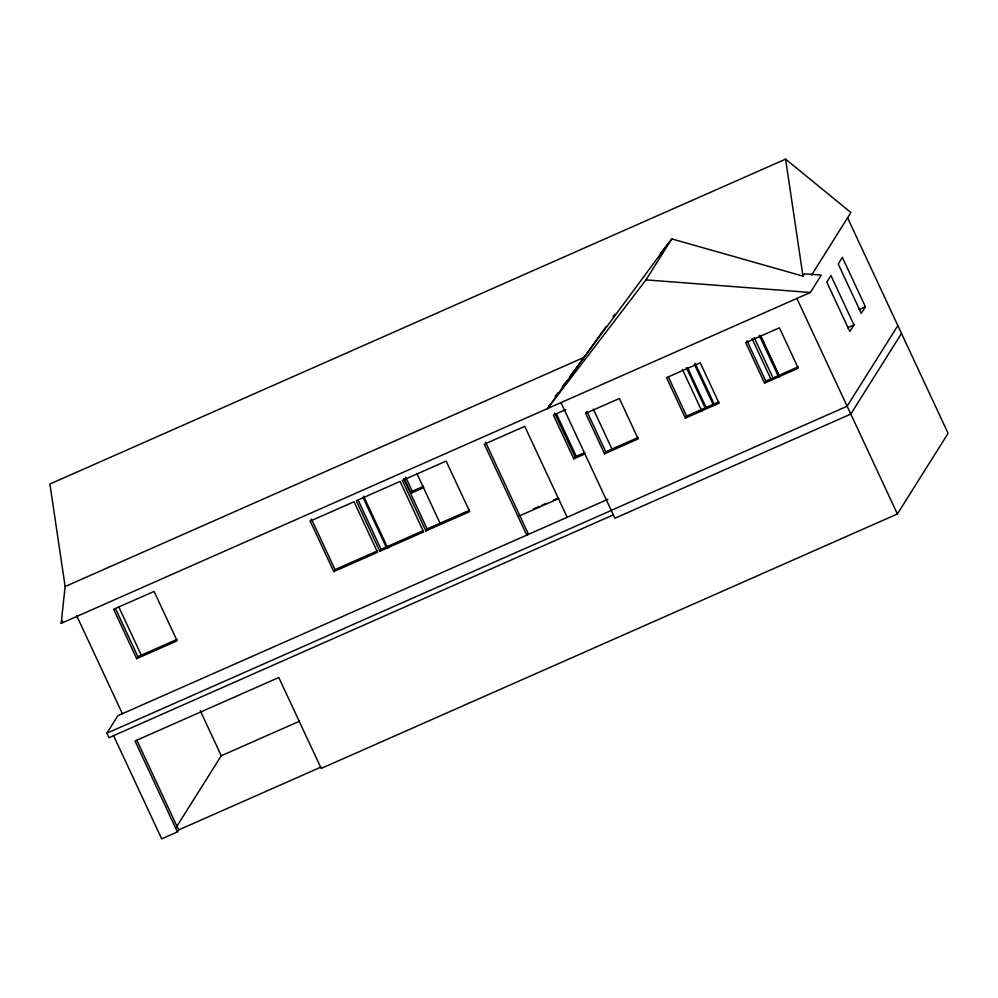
<?xml version="1.0" encoding="UTF-8"?>
<svg xmlns="http://www.w3.org/2000/svg" width="998" height="998" viewBox="0 0 998 998"><rect width="100%" height="100%" fill="white"/><g stroke="black" fill="none" stroke-linecap="round" stroke-linejoin="round"><path stroke-width="1.5" d="M569.609 376.907L671.766 238.884L802.978 276.122L804.438 273.801L821.292 275.086L810.351 292.489L61.177 623.338L65.132 586.537L49.9 484.03L785.588 159.131L850.907 212.537L811.599 275.036M61.177 623.338L62.699 620.918M136.664 658.668L177.108 640.803L154.066 591.415L113.635 609.267L136.664 658.668L137.911 656.684L176.958 639.444M613.358 514.856L108.969 737.697L106.873 733.206L117.889 715.691L607.957 499.262M310.228 521.093L311.476 519.11L335.041 569.633L333.794 571.617L310.228 521.093L354.041 501.745L377.593 552.268L333.794 571.617M176.322 827.217L221.269 755.76L299.637 721.155M113.535 735.588L161.701 838.869L177.419 831.92L178.667 829.937L321.019 767.075M404.477 479.14L411.051 493.262L412.299 491.278L423.539 486.313M379.839 551.27L423.639 531.934L400.086 481.41L356.286 500.759L379.839 551.27L381.086 549.287L423.476 530.574M425.897 530.936L469.696 511.587L446.143 461.076L402.331 480.425L425.897 530.936L427.144 528.952L469.534 510.228M671.766 238.884L645.993 279.877L547.528 408.569L550.572 403.716M585.664 413.384L586.911 411.401L605.761 451.807L604.514 453.791L585.664 413.384L619.359 398.501L638.209 438.92L604.514 453.791M565.854 409.567L553.366 415.081L573.788 458.855L575.035 456.872L584.741 452.581M685.376 418.087L719.071 403.204L700.234 362.785L666.539 377.668L685.376 418.087L686.624 416.104L718.922 401.832M764.568 383.107L798.263 368.237L779.413 327.818L745.718 342.701L764.568 383.107L765.815 381.124L798.101 366.865M853.989 324.936L849.822 331.548L826.793 282.16L830.947 275.548L853.989 324.936L847.664 327.731M865.416 306.76L861.262 313.372L838.22 263.983L842.374 257.372L865.416 306.76L859.091 309.555M897.838 325.585L847.127 406.211L611.25 510.377M901.506 333.432L850.795 414.07L614.918 518.236L561.001 402.618M177.419 831.92L135.017 740.99L278.791 677.505L321.194 768.435L897.389 513.97L948.1 433.344L847.576 217.826M547.528 408.569L605.811 326.92M613.046 316.778L614.855 314.245M555.15 396.443L557.857 392.788M562.373 386.675L566.901 380.562M660.327 253.667L668.91 242.589M65.132 586.537L584.08 357.359M411.051 493.262L423.688 487.673M573.788 458.855L584.878 453.953M335.041 569.633L377.431 550.908M605.761 451.807L638.046 437.548M533.481 508.93L539.182 506.41M542.039 505.15L546.305 503.266M553.441 500.123L557.72 498.227M518.972 516.128L558.755 498.563M106.873 733.206L611.188 510.489M645.993 279.877L810.351 292.489M796.878 298.452L897.389 513.97M760.601 335.64L779.513 376.209M760.813 336.75L779.089 375.947M759.253 335.34L778.827 377.319M754.189 337.549L773.113 378.13M752.005 338.571L770.93 379.153M746.966 340.717L765.815 381.124M695.157 363.297L714.73 405.275M694.471 364.407L713.383 404.976M687.659 367.913L705.923 407.084M686.312 367.613L705.237 408.194M682.37 369.322L701.943 411.313M668.435 377.082L686.624 416.104M593.348 409.105L612.273 449.686M556.422 413.771L576.657 457.159M554.614 413.097L575.035 456.872M567.163 517.288L524.761 426.358L484.329 444.21L526.732 535.14L527.979 533.157L485.577 442.226M416.877 473.501L440.355 523.863M405.724 477.169L412.299 491.278M403.579 478.441L427.144 528.952M363.646 496.206L387.785 547.964M362.96 497.303L386.438 547.665M358.182 500.173L381.086 549.287M200.274 710.726L221.269 755.76M118.737 606.809L141.579 655.786M115.543 608.693L137.911 656.684M136.926 740.404L178.667 829.937M76.696 615.741L122.38 713.707M785.588 159.131L802.978 276.122"/></g></svg>
